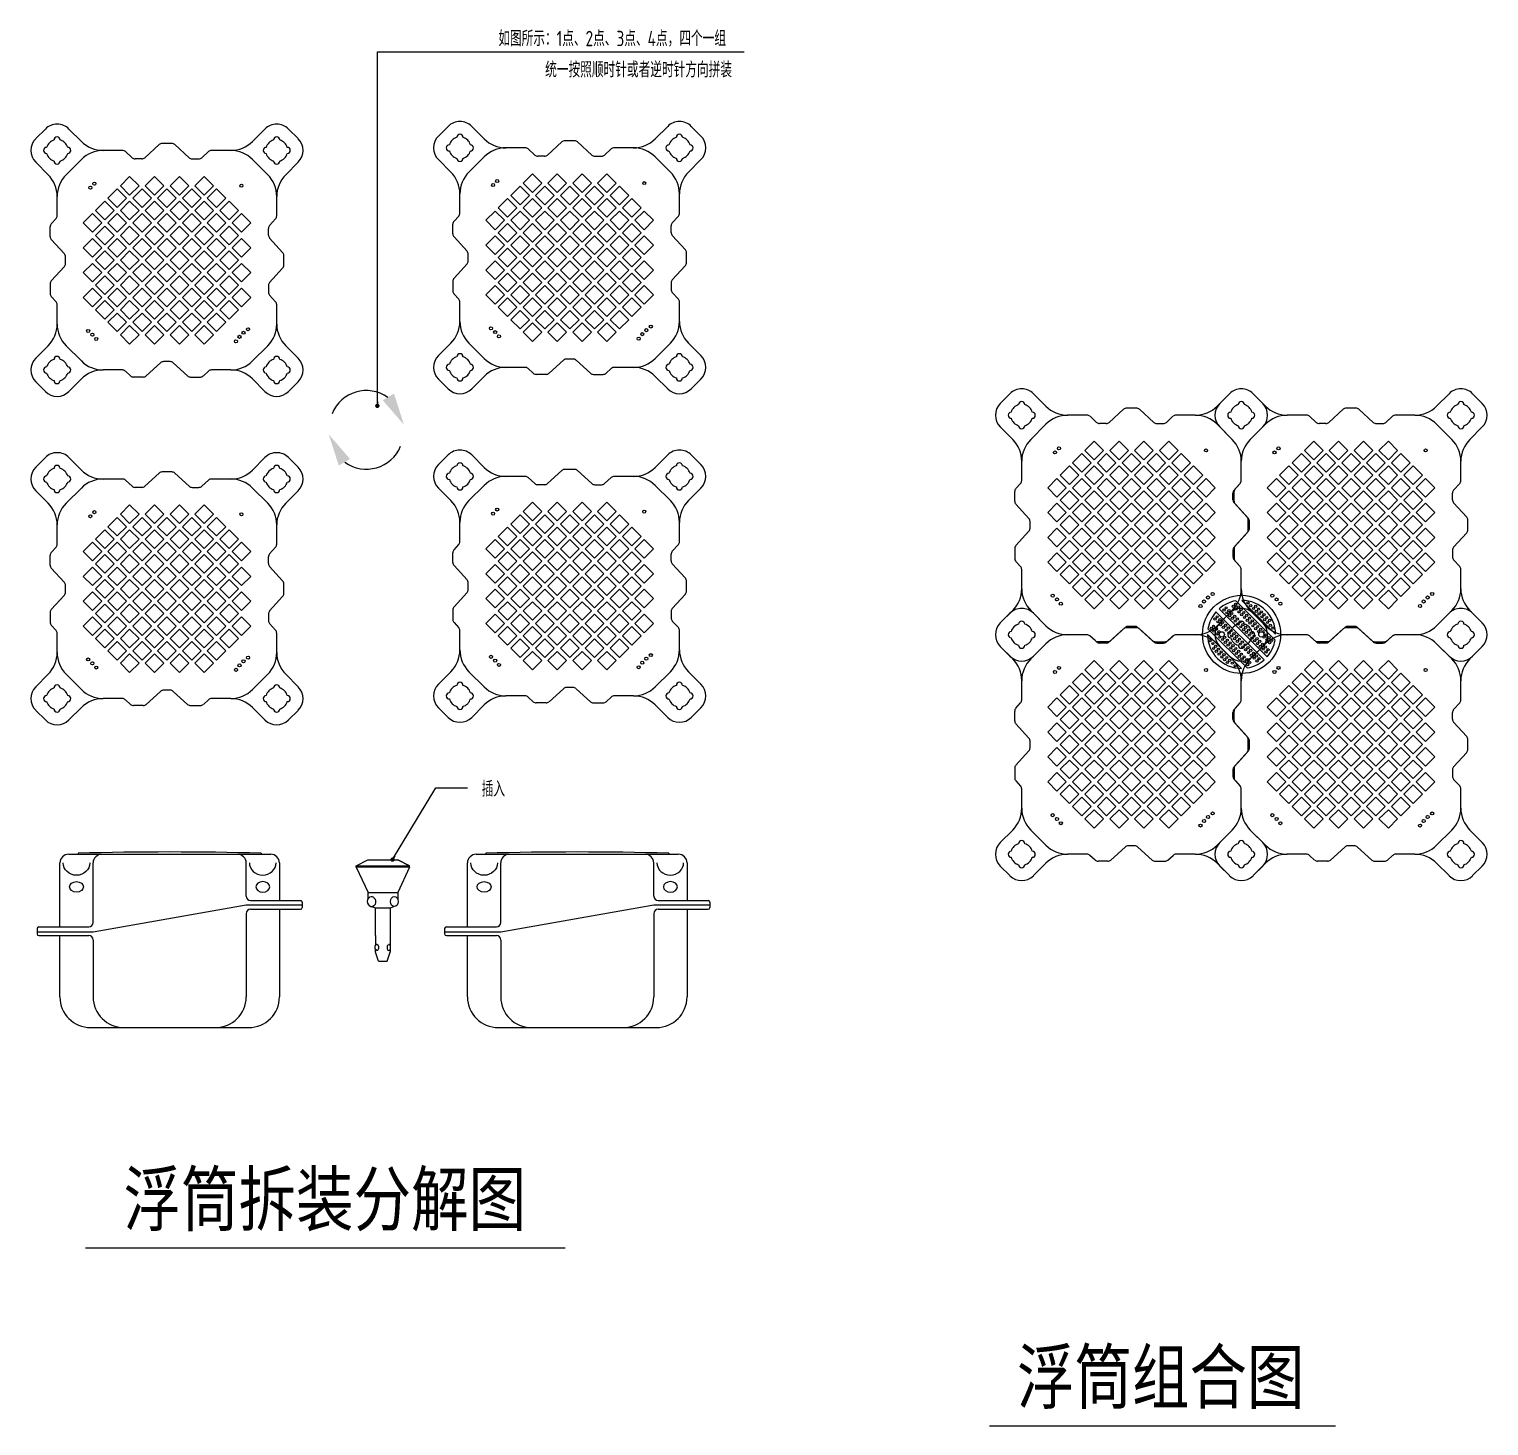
# Model space of a CAD drawing. Extents: x 28691 to 190833, y -3655 to 80068.
# Drawn here: x 136444 to 153064, y 12829 to 28735 of the extents above; entities that cross this region are included whole.
import ezdxf

# ---------------------------------------------------------------- set-up
doc = ezdxf.new("R2010")
doc.units = 0
doc.header["$LTSCALE"] = 10
doc.header["$MEASUREMENT"] = 0
for name, color, linetype, lineweight in [('2维浮筒', 7, 'Continuous', 5), ('景观', 7, 'Continuous', 15), ('标注线', 30, 'Continuous', 5)]:
    doc.layers.add(name, color=color, linetype=linetype, lineweight=lineweight)
doc.layers.add('PUB_TEXT', color=7, linetype='Continuous')
doc.styles.add('-宋体', font='', dxfattribs={"width": 0.8})
doc.styles.add('HZ', font='ISOCP', dxfattribs={"width": 0.8, "bigfont": '0HZTXT'})
doc.styles.add('标注', font='', dxfattribs={"width": 0.6})
doc.styles.get('-宋体').set_extended_font_data('SimSun')
doc.styles.get('标注').set_extended_font_data('FangSong_GB2312')
doc.dimstyles.new('副本 (2) (2) 雷', dxfattribs={"dimscale": 100, "dimtxt": 3, "dimasz": 0.5, "dimexe": 1, "dimexo": 1, "dimgap": 0.6, "dimtad": 1, "dimdec": 0, "dimtxsty": '标注', "dimblk": 'ARCHTICK', "dimcen": 3, "dimdle": 1, "dimclrd": 256, "dimclre": 256, "dimclrt": 256, "dimadec": 0, "dimazin": 0, "dimtfac": 1, "dimtdec": 0, "dimtix": 1, "dimtmove": 2, "dimatfit": 3, "dimldrblk": 'DOT', "dimfxl": 8, "dimfxlon": 1, "dimlwd": 18, "dimlwe": 18, "dimarcsym": 0})

# ---------------------------------------------------------------- blocks, each defined once
blk = doc.blocks.new('_ArchTick')
at = {"color": 0, "linetype": 'ByBlock', "const_width": 0.4}
blk.add_lwpolyline([(-0.5, -0.5), (0.5, 0.5)], dxfattribs=at)
blk = doc.blocks.new('_Dot')
at = {"color": 0, "linetype": 'ByBlock', "lineweight": -2}
blk.add_line((-0.5, 0), (-1, 0), dxfattribs=at)
at = {"color": 0, "linetype": 'ByBlock', "const_width": 0.5}
blk.add_lwpolyline([(-0.25, 0, 1), (0.25, 0, 1)], format="xyb", close=True, dxfattribs=at)
blk = doc.blocks.new('旗华浮筒')
at = {"layer": '2维浮筒', "color": 150, "lineweight": 0}
for p, q in [((-548.8, 526.9), (-526.9, 548.8)), ((-473.2, 548.8), (-444.8, 520.5)), ((-26.8, 548.8), (-55.2, 520.5)), ((26.9, 548.8), (48.8, 526.9)), ((-395.4, 500), (-351.5, 500)), ((-332.9, 513.4), (-344.7, 502.6)), ((-303.9, 516), (-326.1, 516)), ((-297.1, 513.4), (-264.4, 483.6)), ((-202.9, 513.4), (-235.6, 483.6)), ((-196.1, 516), (-173.9, 516)), ((-167.1, 513.4), (-155.3, 502.6)), ((-148.5, 500), (-104.7, 500)), ((-548.8, 473.2), (-520.5, 444.8)), ((-479.5, 444.8), (-444.8, 479.5)), ((-257.6, 481), (-242.4, 481)), ((-20.5, 444.8), (-55.2, 479.5)), ((48.8, 473.2), (20.5, 444.8)), ((-500, 351.5), (-500, 395.4)), ((0, 351.3), (0, 395.4)), ((-513.4, 332.9), (-502.6, 344.7)), ((-16.4, 329.4), (-2.6, 344.5)), ((-516, 303.9), (-516, 326.1)), ((-19, 307.4), (-19, 322.6)), ((-16.4, 300.6), (13.4, 267.9)), ((-513.4, 297.1), (-483.6, 264.4)), ((-250, 257.1), (-228.8, 278.3)), ((-242.9, 250), (-221.7, 271.2)), ((-513.4, 202.9), (-483.6, 235.6)), ((-481, 242.4), (-481, 257.6)), ((16, 238.9), (16, 261.1)), ((-16.4, 199.4), (13.4, 232.1)), ((-516, 196.1), (-516, 173.9)), ((-513.4, 167.1), (-502.6, 155.3)), ((-19, 192.6), (-19, 177.4)), ((-16.4, 170.6), (-2.6, 155.5)), ((-500, 104.7), (-500, 148.5)), ((0, 104.7), (0, 148.7)), ((-548.8, 26.8), (-520.5, 55.2)), ((-444.8, 20.5), (-479.5, 55.2)), ((-55.2, 20.5), (-20.5, 55.2)), ((48.8, 26.8), (20.5, 55.2)), ((-395.4, 0), (-351.3, 0)), ((-329.4, 16.4), (-344.5, 2.6)), ((-307.4, 19), (-322.6, 19)), ((-300.6, 16.4), (-267.9, -13.4)), ((-199.4, 16.4), (-232.1, -13.4)), ((-192.6, 19), (-177.4, 19)), ((-170.6, 16.4), (-155.5, 2.6)), ((-148.7, 0), (-104.7, 0)), ((-526.9, -48.8), (-548.8, -26.9)), ((-473.2, -48.8), (-444.8, -20.5)), ((-261.1, -16), (-238.9, -16)), ((-26.8, -48.8), (-55.2, -20.5)), ((48.8, -26.9), (26.9, -48.8))]:
    blk.add_line(p, q, dxfattribs=at)
for points in [[(-334.9, 398.5), (-313.6, 419.7), (-334.9, 440.9), (-356.1, 419.7)], [(-278.3, 398.5), (-257.1, 419.7), (-278.3, 440.9), (-299.5, 419.7)], [(-221.7, 398.5), (-200.5, 419.7), (-221.7, 440.9), (-242.9, 419.7)], [(-165.1, 398.5), (-143.9, 419.7), (-165.1, 440.9), (-186.4, 419.7)], [(-363.1, 370.2), (-341.9, 391.4), (-363.1, 412.6), (-384.4, 391.4)], [(-306.6, 370.2), (-285.4, 391.4), (-306.6, 412.6), (-327.8, 391.4)], [(-250, 370.2), (-228.8, 391.4), (-250, 412.6), (-271.2, 391.4)], [(-193.4, 370.2), (-172.2, 391.4), (-193.4, 412.6), (-214.6, 391.4)], [(-136.9, 370.2), (-115.6, 391.4), (-136.9, 412.6), (-158.1, 391.4)], [(-391.4, 341.9), (-370.2, 363.1), (-391.4, 384.4), (-412.6, 363.1)], [(-334.9, 341.9), (-313.6, 363.1), (-334.9, 384.4), (-356.1, 363.1)], [(-278.3, 341.9), (-257.1, 363.1), (-278.3, 384.4), (-299.5, 363.1)], [(-221.7, 341.9), (-200.5, 363.1), (-221.7, 384.4), (-242.9, 363.1)], [(-165.1, 341.9), (-143.9, 363.1), (-165.1, 384.4), (-186.4, 363.1)], [(-108.6, 341.9), (-87.4, 363.1), (-108.6, 384.4), (-129.8, 363.1)], [(-419.7, 313.6), (-398.5, 334.9), (-419.7, 356.1), (-440.9, 334.9)], [(-363.1, 313.6), (-341.9, 334.9), (-363.1, 356.1), (-384.4, 334.9)], [(-306.6, 313.6), (-285.4, 334.9), (-306.6, 356.1), (-327.8, 334.9)], [(-250, 313.6), (-228.8, 334.9), (-250, 356.1), (-271.2, 334.9)], [(-193.4, 313.6), (-172.2, 334.9), (-193.4, 356.1), (-214.6, 334.9)], [(-136.9, 313.6), (-115.6, 334.9), (-136.9, 356.1), (-158.1, 334.9)], [(-80.3, 313.6), (-59.1, 334.9), (-80.3, 356.1), (-101.5, 334.9)], [(-419.7, 257.1), (-398.5, 278.3), (-419.7, 299.5), (-440.9, 278.3)], [(-391.4, 285.4), (-370.2, 306.6), (-391.4, 327.8), (-412.6, 306.6)], [(-363.1, 257.1), (-341.9, 278.3), (-363.1, 299.5), (-384.4, 278.3)], [(-334.9, 285.4), (-313.6, 306.6), (-334.9, 327.8), (-356.1, 306.6)], [(-306.6, 257.1), (-285.4, 278.3), (-306.6, 299.5), (-327.8, 278.3)], [(-278.3, 285.4), (-257.1, 306.6), (-278.3, 327.8), (-299.5, 306.6)], [(-221.7, 285.4), (-200.5, 306.6), (-221.7, 327.8), (-242.9, 306.6)], [(-193.4, 257.1), (-172.2, 278.3), (-193.4, 299.5), (-214.6, 278.3)], [(-165.1, 285.4), (-143.9, 306.6), (-165.1, 327.8), (-186.4, 306.6)], [(-136.9, 257.1), (-115.6, 278.3), (-136.9, 299.5), (-158.1, 278.3)], [(-108.6, 285.4), (-87.4, 306.6), (-108.6, 327.8), (-129.8, 306.6)], [(-80.3, 257.1), (-59.1, 278.3), (-80.3, 299.5), (-101.5, 278.3)], [(-391.4, 228.8), (-370.2, 250), (-391.4, 271.2), (-412.6, 250)], [(-334.9, 228.8), (-313.6, 250), (-334.9, 271.2), (-356.1, 250)], [(-278.3, 228.8), (-257.1, 250), (-278.3, 271.2), (-299.5, 250)], [(-165.1, 228.8), (-143.9, 250), (-165.1, 271.2), (-186.4, 250)], [(-108.6, 228.8), (-87.4, 250), (-108.6, 271.2), (-129.8, 250)], [(-419.7, 200.5), (-398.5, 221.7), (-419.7, 242.9), (-440.9, 221.7)], [(-363.1, 200.5), (-341.9, 221.7), (-363.1, 242.9), (-384.4, 221.7)], [(-306.6, 200.5), (-285.4, 221.7), (-306.6, 242.9), (-327.8, 221.7)], [(-250, 200.5), (-228.8, 221.7), (-250, 242.9), (-271.2, 221.7)], [(-193.4, 200.5), (-172.2, 221.7), (-193.4, 242.9), (-214.6, 221.7)], [(-136.9, 200.5), (-115.6, 221.7), (-136.9, 242.9), (-158.1, 221.7)], [(-80.3, 200.5), (-59.1, 221.7), (-80.3, 242.9), (-101.5, 221.7)], [(-391.4, 172.2), (-370.2, 193.4), (-391.4, 214.6), (-412.6, 193.4)], [(-334.9, 172.2), (-313.6, 193.4), (-334.9, 214.6), (-356.1, 193.4)], [(-278.3, 172.2), (-257.1, 193.4), (-278.3, 214.6), (-299.5, 193.4)], [(-221.7, 172.2), (-200.5, 193.4), (-221.7, 214.6), (-242.9, 193.4)], [(-165.1, 172.2), (-143.9, 193.4), (-165.1, 214.6), (-186.4, 193.4)], [(-108.6, 172.2), (-87.4, 193.4), (-108.6, 214.6), (-129.8, 193.4)], [(-419.7, 143.9), (-398.5, 165.1), (-419.7, 186.4), (-440.9, 165.1)], [(-363.1, 143.9), (-341.9, 165.1), (-363.1, 186.4), (-384.4, 165.1)], [(-306.6, 143.9), (-285.4, 165.1), (-306.6, 186.4), (-327.8, 165.1)], [(-250, 143.9), (-228.8, 165.1), (-250, 186.4), (-271.2, 165.1)], [(-193.4, 143.9), (-172.2, 165.1), (-193.4, 186.4), (-214.6, 165.1)], [(-136.9, 143.9), (-115.6, 165.1), (-136.9, 186.4), (-158.1, 165.1)], [(-80.3, 143.9), (-59.1, 165.1), (-80.3, 186.4), (-101.5, 165.1)], [(-391.4, 115.6), (-370.2, 136.9), (-391.4, 158.1), (-412.6, 136.9)], [(-334.9, 115.6), (-313.6, 136.9), (-334.9, 158.1), (-356.1, 136.9)], [(-278.3, 115.6), (-257.1, 136.9), (-278.3, 158.1), (-299.5, 136.9)], [(-221.7, 115.6), (-200.5, 136.9), (-221.7, 158.1), (-242.9, 136.9)], [(-165.1, 115.6), (-143.9, 136.9), (-165.1, 158.1), (-186.4, 136.9)], [(-108.6, 115.6), (-87.4, 136.9), (-108.6, 158.1), (-129.8, 136.9)], [(-363.1, 87.4), (-341.9, 108.6), (-363.1, 129.8), (-384.4, 108.6)], [(-334.9, 59.1), (-313.6, 80.3), (-334.9, 101.5), (-356.1, 80.3)], [(-306.6, 87.4), (-285.4, 108.6), (-306.6, 129.8), (-327.8, 108.6)], [(-278.3, 59.1), (-257.1, 80.3), (-278.3, 101.5), (-299.5, 80.3)], [(-250, 87.4), (-228.8, 108.6), (-250, 129.8), (-271.2, 108.6)], [(-221.7, 59.1), (-200.5, 80.3), (-221.7, 101.5), (-242.9, 80.3)], [(-193.4, 87.4), (-172.2, 108.6), (-193.4, 129.8), (-214.6, 108.6)], [(-165.1, 59.1), (-143.9, 80.3), (-165.1, 101.5), (-186.4, 80.3)], [(-136.9, 87.4), (-115.6, 108.6), (-136.9, 129.8), (-158.1, 108.6)]]:
    blk.add_lwpolyline(points, close=True, dxfattribs=at)
for points in [[(-228.8, 278.3), (-250, 299.5), (-271.2, 278.3), (-250, 257.1)], [(-242.9, 250), (-221.7, 228.8), (-200.5, 250), (-221.7, 271.2)]]:
    blk.add_lwpolyline(points, dxfattribs=at)
for centre in [(-411, 429.4), (-429.4, 411), (-419.7, 419.7), (-84.8, 424.4), (-75.6, 415.2), (-434.7, 92.9), (-424.4, 84.8), (-415.2, 75.6), (-407.1, 65.3), (-80.3, 80.3)]:
    blk.add_circle(centre, 3.5, dxfattribs=at)
for centre, radius, start, end in [((-500, 522), 38, 45, 135), ((0, 522), 38, 45, 135), ((-522, 500), 38, 135, 225), ((-524, 500), 7, 90, 270), ((-500, 500), 25, 106.2602, 163.7398), ((-500, 524), 7, 0, 180), ((-500, 500), 25, 16.2602, 73.7398), ((-476, 500), 7, 270, 90), ((-395.3, 570), 70, 225, 270), ((-395.3, 430), 70, 90, 135), ((-351.5, 510), 10, 270, 312.2737), ((-326.1, 506), 10, 90, 132.2737), ((-303.9, 506), 10, 47.7263, 90), ((-196.1, 506), 10, 90, 132.2737), ((-173.9, 506), 10, 47.7263, 90), ((-148.5, 510), 10, 227.7263, 270), ((-104.7, 570), 70, 270, 315), ((-104.7, 430), 70, 45, 90), ((-24, 500), 7, 90, 270), ((0, 500), 25, 106.2602, 163.7398), ((0, 524), 7, 0, 180), ((0, 500), 25, 16.2602, 73.7398), ((24, 500), 7, 270, 90), ((22, 500), 38, 315, 45), ((-500, 500), 25, 196.2602, 253.7398), ((-500, 476), 7, 180, 0), ((-500, 500), 25, 286.2602, 343.7398), ((-257.6, 491), 10, 227.7263, 270), ((-242.4, 491), 10, 270, 312.2737), ((0, 500), 25, 196.2602, 253.7398), ((0, 476), 7, 180, 0), ((0, 500), 25, 286.2602, 343.7398), ((-570, 395.3), 70, 0, 45), ((-430, 395.3), 70, 135, 180), ((-70, 395.3), 70, 0, 45), ((70, 395.3), 70, 135, 180), ((-506, 326.1), 10, 137.7263, 180), ((-510, 351.5), 10, 317.7263, 0), ((-10, 351.3), 10, 317.7263, 0), ((-506, 303.9), 10, 180, 222.2737), ((-9, 322.6), 10, 137.7263, 180), ((-9, 307.4), 10, 180, 222.2737), ((6, 261.1), 10, 0, 42.2737), ((-491, 257.6), 10, 0, 42.2737), ((-491, 242.4), 10, 317.7263, 0), ((6, 238.9), 10, 317.7263, 0), ((-506, 196.1), 10, 137.7263, 180), ((-506, 173.9), 10, 180, 222.2737), ((-9, 192.6), 10, 137.7263, 180), ((-9, 177.4), 10, 180, 222.2737), ((-510, 148.5), 10, 0, 42.2737), ((-10, 148.7), 10, 0, 42.2737), ((-570, 104.7), 70, 315, 0), ((-430, 104.7), 70, 180, 225), ((-70, 104.7), 70, 315, 0), ((70, 104.7), 70, 180, 225), ((-522, 0), 38, 135, 225), ((-524, 0), 7, 90, 270), ((-500, 0), 25, 106.2602, 163.7398), ((-500, 24), 7, 0, 180), ((-500, 0), 25, 16.2602, 73.7398), ((-476, 0), 7, 270, 90), ((-395.3, 70), 70, 225, 270), ((-395.3, -70), 70, 90, 135), ((-351.3, 10), 10, 270, 312.2737), ((-322.6, 9), 10, 90, 132.2737), ((-307.4, 9), 10, 47.7263, 90), ((-192.6, 9), 10, 90, 132.2737), ((-177.4, 9), 10, 47.7263, 90), ((-148.7, 10), 10, 227.7263, 270), ((-104.7, 70), 70, 270, 315), ((-104.7, -70), 70, 45, 90), ((-24, 0), 7, 90, 270), ((0, 0), 25, 106.2602, 163.7398), ((0, 24), 7, 0, 180), ((0, 0), 25, 16.2602, 73.7398), ((24, 0), 7, 270, 90), ((22, 0), 38, 315, 45), ((-500, 0), 25, 196.2602, 253.7398), ((-500, -24), 7, 180, 0), ((-500, 0), 25, 286.2602, 343.7398), ((-261.1, -6), 10, 227.7263, 270), ((-238.9, -6), 10, 270, 312.2737), ((0, 0), 25, 196.2602, 253.7398), ((0, -24), 7, 180, 0), ((0, 0), 25, 286.2602, 343.7398), ((-500, -22), 38, 225, 315), ((0, -22), 38, 225, 315)]:
    blk.add_arc(centre, radius, start, end, dxfattribs=at)

msp = doc.modelspace()

# ---------------------------------------------------------------- hatches: boundary and pattern name
at = {"lineweight": 0}
h = msp.add_hatch(color=1, dxfattribs=at)
h.dxf.hatch_style = 2
h.paths.add_polyline_path([(140470.626, 24508.182), (140597.626, 24584.382), (140711.926, 24228.782)])
h = msp.add_hatch(color=1, dxfattribs=at)
h.dxf.hatch_style = 2
h.paths.add_polyline_path([(140095.976, 23841.432), (139968.976, 23765.232), (139854.676, 24120.832)])

# ---------------------------------------------------------------- linework, layer by layer
at = {"color": 251, "lineweight": 0}
for p, q in [((150539.488, 21586.483), (149992.622, 22133.35)), ((150630.559, 21778.256), (150184.394, 22224.42)), ((150635.875, 21843.65), (150249.789, 22229.736)), ((150504.133, 21551.128), (149957.267, 22097.994)), ((150246.966, 21454.741), (149860.88, 21840.828)), ((150312.36, 21460.058), (149866.196, 21906.222)), ((137172.428, 18456.917), (138915.069, 18761.917)), ((141813.285, 18456.917), (143555.925, 18761.917))]:
    msp.add_line(p, q, dxfattribs=at)
for centre, radius in [((150248.377, 21842.239), 445), ((150048.62, 22119.778), 12.5), ((150073.368, 22144.527), 12.5), ((150105.188, 22112.707), 12.5), ((150154.686, 22162.205), 12.5), ((150179.435, 22186.953), 12.5), ((150186.506, 22130.385), 12.5), ((150211.254, 22155.134), 12.5), ((150218.325, 22098.565), 12.5), ((150243.074, 22123.314), 12.5), ((150274.894, 22091.494), 12.5), ((150320.856, 22201.095), 12.5), ((150352.676, 22169.276), 12.5), ((150384.495, 22137.456), 12.5), ((150409.244, 22162.205), 12.5), ((150416.315, 22105.636), 12.5), ((150441.064, 22130.385), 12.5), ((150472.884, 22098.565), 12.5), ((149928.412, 21935.93), 12.5), ((149946.089, 22017.248), 12.5), ((149970.838, 22041.996), 12.5), ((149977.909, 21985.428), 12.5), ((150002.658, 22010.177), 12.5), ((150009.729, 21953.608), 12.5), ((150034.478, 21978.357), 12.5), ((150066.297, 21946.537), 12.5), ((150080.44, 22087.958), 12.5), ((150112.259, 22056.139), 12.5), ((150137.008, 22080.887), 12.5), ((150144.079, 22024.319), 12.5), ((150168.828, 22049.068), 12.5), ((150175.899, 21992.499), 12.5), ((150200.648, 22017.248), 12.5), ((150207.719, 21960.679), 12.5), ((150232.468, 21985.428), 12.5), ((150239.539, 21928.859), 12.5), ((150250.145, 22066.745), 12.5), ((150264.287, 21953.608), 12.5), ((150281.965, 22034.925), 12.5), ((150306.714, 22059.674), 12.5), ((150313.785, 22003.106), 12.5), ((150338.534, 22027.854), 12.5), ((150345.605, 21971.286), 12.5), ((150370.353, 21996.035), 12.5), ((150377.424, 21939.466), 12.5), ((150402.173, 21964.215), 12.5), ((150433.993, 21932.395), 12.5), ((150448.135, 22073.816), 12.5), ((150479.955, 22041.996), 12.5), ((150504.704, 22066.745), 12.5), ((150511.775, 22010.177), 12.5), ((150536.523, 22034.925), 12.5), ((150543.594, 21978.357), 12.5), ((150568.343, 22003.106), 12.5), ((150575.414, 21946.537), 12.5), ((149889.521, 21769.76), 12.5), ((149903.663, 21911.182), 12.5), ((149935.483, 21879.362), 12.5), ((149960.231, 21904.111), 12.5), ((149967.302, 21847.542), 12.5), ((149992.051, 21872.291), 12.5), ((150023.377, 21842.239), 30), ((150030.942, 21783.902), 12.5), ((150041.549, 21921.788), 12.5), ((150055.691, 21808.651), 12.5), ((150073.368, 21889.969), 12.5), ((150087.511, 21776.831), 12.5), ((150098.117, 21914.717), 12.5), ((150105.188, 21858.149), 12.5), ((150129.937, 21882.897), 12.5), ((150137.008, 21826.329), 12.5), ((150161.757, 21851.078), 12.5), ((150168.828, 21794.509), 12.5), ((150193.577, 21819.258), 12.5), ((150200.648, 21762.689), 12.5), ((150225.396, 21787.438), 12.5), ((150271.358, 21897.04), 12.5), ((150296.107, 21921.788), 12.5), ((150303.178, 21865.22), 12.5), ((150327.927, 21889.969), 12.5), ((150334.998, 21833.4), 12.5), ((150359.747, 21858.149), 12.5), ((150366.818, 21801.58), 12.5), ((150391.567, 21826.329), 12.5), ((150398.638, 21769.76), 12.5), ((150409.244, 21907.646), 12.5), ((150423.386, 21794.509), 12.5), ((150441.064, 21875.826), 12.5), ((150455.206, 21762.689), 12.5), ((150473.377, 21842.239), 30), ((150465.813, 21900.575), 12.5), ((150504.704, 21812.187), 12.5), ((150529.452, 21836.936), 12.5), ((150536.523, 21780.367), 12.5), ((150561.272, 21805.116), 12.5), ((150593.092, 21773.296), 12.5), ((150607.234, 21914.717), 12.5), ((149921.341, 21737.941), 12.5), ((149928.412, 21681.372), 12.5), ((149953.16, 21706.121), 12.5), ((149960.231, 21649.552), 12.5), ((149984.98, 21674.301), 12.5), ((149992.051, 21617.732), 12.5), ((150016.8, 21642.481), 12.5), ((150048.62, 21610.661), 12.5), ((150062.762, 21752.083), 12.5), ((150094.582, 21720.263), 12.5), ((150119.33, 21745.012), 12.5), ((150126.401, 21688.443), 12.5), ((150151.15, 21713.192), 12.5), ((150158.221, 21656.623), 12.5), ((150182.97, 21681.372), 12.5), ((150190.041, 21624.803), 12.5), ((150214.79, 21649.552), 12.5), ((150221.861, 21592.984), 12.5), ((150232.468, 21730.869), 12.5), ((150246.61, 21617.732), 12.5), ((150257.216, 21755.618), 12.5), ((150264.287, 21699.05), 12.5), ((150289.036, 21723.798), 12.5), ((150296.107, 21667.23), 12.5), ((150320.856, 21691.979), 12.5), ((150327.927, 21635.41), 12.5), ((150352.676, 21660.159), 12.5), ((150359.747, 21603.59), 12.5), ((150384.495, 21628.339), 12.5), ((150416.315, 21596.519), 12.5), ((150430.457, 21737.941), 12.5), ((150462.277, 21706.121), 12.5), ((150487.026, 21730.869), 12.5), ((150494.097, 21674.301), 12.5), ((150518.846, 21699.05), 12.5), ((150525.917, 21642.481), 12.5), ((150550.666, 21667.23), 12.5), ((150568.343, 21748.547), 12.5), ((150023.871, 21585.913), 12.5), ((150055.691, 21554.093), 12.5), ((150080.44, 21578.842), 12.5), ((150087.511, 21522.273), 12.5), ((150112.259, 21547.022), 12.5), ((150144.079, 21515.202), 12.5), ((150175.899, 21483.382), 12.5), ((150253.681, 21561.164), 12.5), ((150278.429, 21585.913), 12.5), ((150285.501, 21529.344), 12.5), ((150310.249, 21554.093), 12.5), ((150317.32, 21497.524), 12.5), ((150342.069, 21522.273), 12.5), ((150391.567, 21571.77), 12.5), ((150423.386, 21539.951), 12.5), ((150448.135, 21564.699), 12.5)]:
    msp.add_circle(centre, radius, dxfattribs=at)
for centre, radius, start, end in [((150248.377, 21842.239), 387.5, 99.5040685, 131.3009201), ((150248.377, 21842.239), 387.5, 0.2086764, 89.7913236), ((150248.377, 21842.239), 387.5, 138.6990805, 170.4959259), ((150248.377, 21842.239), 387.5, 180.2086764, 269.7913236), ((149999.122, 21815.722), 12.5, 99.9885846, 355.1119353), ((150497.633, 21868.755), 12.5, 279.9885846, 175.1119353), ((150248.377, 21842.239), 387.5, 318.6990805, 350.4959259), ((150248.377, 21842.239), 387.5, 279.5040685, 311.3009201)]:
    msp.add_arc(centre, radius, start, end, dxfattribs=at)
at = {"color": 2, "lineweight": 0}
msp.add_ellipse((140601.843, 18799.724), major_axis=(0, 57.269), ratio=0.768597, start_param=0, end_param=6.283185, dxfattribs=at)
at = {"color": 1, "lineweight": 0}
for points in [[(140527.776, 24539.932), (140305.526, 24698.682), (139994.376, 24609.782), (139892.776, 24355.782)], [(140038.826, 23803.332), (140254.726, 23644.582), (140572.226, 23733.482), (140673.826, 23987.482)]]:
    msp.add_open_spline(points, degree=3, dxfattribs=at)
at = {"color": 2, "lineweight": 0}
for points, knots in [([(140165.826, 19205.932), (140165.826, 19205.932), (140299.176, 19275.782), (140299.176, 19275.782), (140299.176, 19275.782), (140642.076, 19275.782), (140642.076, 19275.782)], [0, 0, 0, 0, 1, 1, 1, 2, 2, 2, 2]), ([(140165.826, 19193.232), (140165.826, 19193.232), (140165.826, 19205.932), (140165.826, 19205.932), (140165.826, 19205.932), (140775.426, 19205.932), (140775.426, 19205.932)], [0, 0, 0, 0, 1, 1, 1, 2, 2, 2, 2]), ([(140775.426, 19205.932), (140775.426, 19205.932), (140642.076, 19275.782), (140642.076, 19275.782), (140642.076, 19275.782), (140775.426, 19205.932), (140775.426, 19205.932), (140775.426, 19205.932), (140775.426, 19205.932), (140775.426, 19205.932)], [0, 0, 0, 0, 1, 1, 1, 2, 2, 2, 3, 3, 3, 3]), ([(140299.176, 18824.932), (140286.476, 18761.432), (140343.626, 18704.282), (140381.726, 18767.782), (140388.076, 18793.182), (140394.426, 18824.932), (140369.026, 18843.982), (140369.026, 18843.982), (140362.676, 18850.332), (140362.676, 18850.332), (140362.676, 18850.332), (140349.976, 18856.682), (140349.976, 18856.682), (140349.976, 18856.682), (140337.276, 18856.682), (140337.276, 18856.682), (140311.876, 18856.682), (140311.876, 18837.632), (140299.176, 18824.932), (140299.176, 18824.932), (140299.176, 18824.932), (140299.176, 18824.932)], [0, 0, 0, 0, 1, 1, 1, 2, 2, 2, 3, 3, 3, 4, 4, 4, 5, 5, 5, 6, 6, 6, 7, 7, 7, 7]), ([(140343.626, 18742.382), (140343.626, 18742.382), (140362.676, 18736.032), (140362.676, 18736.032), (140362.676, 18736.032), (140388.076, 18729.682), (140388.076, 18729.682)], [0, 0, 0, 0, 1, 1, 1, 2, 2, 2, 2]), ([(140388.076, 18412.182), (140388.076, 18412.182), (140388.076, 18729.682), (140388.076, 18729.682), (140388.076, 18729.682), (140553.176, 18729.682), (140553.176, 18729.682)], [0, 0, 0, 0, 1, 1, 1, 2, 2, 2, 2]), ([(140553.176, 18729.682), (140553.176, 18729.682), (140578.576, 18736.032), (140578.576, 18736.032), (140578.576, 18736.032), (140597.626, 18742.382), (140597.626, 18742.382)], [0, 0, 0, 0, 1, 1, 1, 2, 2, 2, 2]), ([(140388.076, 18253.432), (140388.076, 18253.432), (140381.726, 18259.782), (140381.726, 18259.782), (140381.726, 18259.782), (140381.726, 18291.532), (140381.726, 18291.532), (140381.726, 18291.532), (140388.076, 18304.232), (140388.076, 18304.232)], [0, 0, 0, 0, 1, 1, 1, 2, 2, 2, 3, 3, 3, 3]), ([(140400.776, 18310.582), (140400.776, 18310.582), (140394.426, 18310.582), (140394.426, 18310.582), (140394.426, 18310.582), (140388.076, 18304.232), (140388.076, 18304.232)], [0, 0, 0, 0, 1, 1, 1, 2, 2, 2, 2]), ([(140419.826, 18291.532), (140419.826, 18291.532), (140419.826, 18297.882), (140419.826, 18297.882), (140419.826, 18297.882), (140413.476, 18304.232), (140413.476, 18304.232), (140413.476, 18304.232), (140400.776, 18310.582), (140400.776, 18310.582)], [0, 0, 0, 0, 1, 1, 1, 2, 2, 2, 3, 3, 3, 3]), ([(140553.176, 18304.232), (140553.176, 18304.232), (140546.826, 18310.582), (140546.826, 18310.582), (140546.826, 18310.582), (140540.476, 18310.582), (140540.476, 18310.582), (140540.476, 18310.582), (140534.126, 18304.232), (140534.126, 18304.232), (140534.126, 18304.232), (140521.426, 18297.882), (140521.426, 18297.882), (140521.426, 18297.882), (140521.426, 18291.532), (140521.426, 18291.532), (140521.426, 18291.532), (140521.426, 18259.782), (140521.426, 18259.782), (140521.426, 18259.782), (140527.776, 18247.082), (140527.776, 18247.082), (140527.776, 18247.082), (140540.476, 18240.732), (140540.476, 18240.732), (140540.476, 18240.732), (140553.176, 18253.432), (140553.176, 18253.432), (140553.176, 18253.432), (140553.176, 18221.682), (140553.176, 18221.682)], [0, 0, 0, 0, 1, 1, 1, 2, 2, 2, 3, 3, 3, 4, 4, 4, 5, 5, 5, 6, 6, 6, 7, 7, 7, 8, 8, 8, 9, 9, 9, 10, 10, 10, 10]), ([(140553.176, 18253.432), (140553.176, 18253.432), (140559.526, 18259.782), (140559.526, 18259.782), (140559.526, 18259.782), (140559.526, 18291.532), (140559.526, 18291.532), (140559.526, 18291.532), (140553.176, 18304.232), (140553.176, 18304.232)], [0, 0, 0, 0, 1, 1, 1, 2, 2, 2, 3, 3, 3, 3]), ([(140419.826, 18120.082), (140419.826, 18120.082), (140388.076, 18221.682), (140388.076, 18221.682), (140388.076, 18221.682), (140388.076, 18253.432), (140388.076, 18253.432)], [0, 0, 0, 0, 1, 1, 1, 2, 2, 2, 2]), ([(140400.776, 18240.732), (140400.776, 18240.732), (140413.476, 18247.082), (140413.476, 18247.082), (140413.476, 18247.082), (140419.826, 18259.782), (140419.826, 18259.782)], [0, 0, 0, 0, 1, 1, 1, 2, 2, 2, 2]), ([(140419.826, 18120.082), (140419.826, 18120.082), (140521.426, 18120.082), (140521.426, 18120.082), (140521.426, 18120.082), (140553.176, 18221.682), (140553.176, 18221.682)], [0, 0, 0, 0, 1, 1, 1, 2, 2, 2, 2])]:
    msp.add_open_spline(points, degree=3, knots=knots, dxfattribs=at)
for points in [[(140165.826, 19193.232), (140165.826, 19193.232), (140305.526, 18901.132), (140305.526, 18901.132)], [(140165.826, 19193.232), (140165.826, 19193.232), (140165.826, 19186.882), (140165.826, 19186.882)], [(140775.426, 19193.232), (140775.426, 19193.232), (140165.826, 19193.232), (140165.826, 19193.232)], [(140775.426, 19193.232), (140775.426, 19193.232), (140642.076, 18901.132), (140642.076, 18901.132)], [(140775.426, 19193.232), (140775.426, 19193.232), (140775.426, 19205.932), (140775.426, 19205.932)], [(140299.176, 18901.132), (140299.176, 18901.132), (140299.176, 18824.932), (140299.176, 18824.932)], [(140305.526, 18901.132), (140305.526, 18901.132), (140642.076, 18901.132), (140642.076, 18901.132)], [(140642.076, 18901.132), (140642.076, 18901.132), (140642.076, 18824.932), (140642.076, 18824.932)], [(140553.176, 18729.682), (140553.176, 18729.682), (140553.176, 18399.482), (140553.176, 18399.482)], [(140388.076, 18412.182), (140388.076, 18412.182), (140388.076, 18304.232), (140388.076, 18304.232)], [(140400.776, 18310.582), (140400.776, 18310.582), (140400.776, 18304.232), (140400.776, 18304.232)], [(140419.826, 18291.532), (140419.826, 18291.532), (140419.826, 18259.782), (140419.826, 18259.782)], [(140553.176, 18399.482), (140553.176, 18399.482), (140553.176, 18291.532), (140553.176, 18291.532)], [(140400.776, 18240.732), (140400.776, 18240.732), (140388.076, 18253.432), (140388.076, 18253.432)]]:
    msp.add_open_spline(points, degree=3, dxfattribs=at)
at = {"layer": '2维浮筒', "color": 251, "lineweight": 0}
for p, q in [((136893.748, 19339.417), (139193.748, 19339.417)), ((137001.248, 19349.417), (137001.248, 19339.417)), ((139084.748, 19349.417), (139084.748, 19339.417)), ((141534.605, 19339.417), (143834.605, 19339.417)), ((141642.105, 19349.417), (141642.105, 19339.417)), ((143725.605, 19349.417), (143725.605, 19339.417)), ((136793.748, 18511.917), (136793.748, 19239.417)), ((137172.428, 18561.917), (137172.428, 19239.417)), ((138915.069, 18861.917), (138915.069, 19239.417)), ((139293.748, 19239.417), (139293.748, 18811.917)), ((141434.605, 18511.917), (141434.605, 19239.417)), ((141813.285, 18561.917), (141813.285, 19239.417)), ((143555.925, 18861.917), (143555.925, 19239.417)), ((143934.605, 19239.417), (143934.605, 18811.917)), ((138965.069, 18811.917), (139534.122, 18811.917)), ((143605.925, 18811.917), (144174.979, 18811.917)), ((138915.069, 18761.917), (139554.122, 18761.917)), ((138915.069, 18661.917), (138915.069, 17714.417)), ((138965.069, 18711.917), (139534.122, 18711.917)), ((139293.748, 18711.917), (139293.748, 17714.417)), ((143555.925, 18761.917), (144194.979, 18761.917)), ((143555.925, 18661.917), (143555.925, 17714.417)), ((143605.925, 18711.917), (144174.979, 18711.917)), ((143934.605, 18711.917), (143934.605, 17714.417)), ((136533.563, 18456.917), (137172.428, 18456.917)), ((136553.563, 18511.917), (137122.428, 18511.917)), ((141174.42, 18456.917), (141813.285, 18456.917)), ((141194.42, 18511.917), (141763.285, 18511.917)), ((136553.563, 18411.917), (137122.428, 18411.917)), ((136793.748, 17714.417), (136793.748, 18411.917)), ((137172.428, 18361.917), (137172.428, 17714.417)), ((141194.42, 18411.917), (141763.285, 18411.917)), ((141434.605, 17714.417), (141434.605, 18411.917)), ((141813.285, 18361.917), (141813.285, 17714.417)), ((137143.748, 17364.417), (138943.748, 17364.417)), ((141784.605, 17364.417), (143584.605, 17364.417))]:
    msp.add_line(p, q, dxfattribs=at)
at = {"layer": '2维浮筒', "color": 251, "lineweight": 0, "ltscale": 0.5}
for p, q in [((139554.122, 18791.917), (139554.122, 18731.917)), ((144194.979, 18791.917), (144194.979, 18731.917)), ((136533.563, 18491.917), (136533.563, 18431.917)), ((141174.42, 18491.917), (141174.42, 18431.917))]:
    msp.add_line(p, q, dxfattribs=at)
at = {"layer": '2维浮筒', "color": 251, "lineweight": 0}
for centre, radius, start, end in [((136893.748, 19239.417), 100, 90, 180), ((138042.998, -16817.833), 36182.25, 88.3501177, 91.6498823), ((137272.428, 19239.417), 100, 90, 180), ((138815.069, 19239.417), 100, 0, 90), ((139193.748, 19239.417), 100, 0, 90), ((141534.605, 19239.417), 100, 90, 180), ((142683.855, -16817.833), 36182.25, 88.3501177, 91.6498823), ((141913.285, 19239.417), 100, 90, 180), ((143455.925, 19239.417), 100, 0, 90), ((143834.605, 19239.417), 100, 0, 90), ((138965.069, 18861.917), 50, 180, 270), ((143605.925, 18861.917), 50, 180, 270), ((138965.069, 18661.917), 50, 90, 180), ((139534.122, 18731.917), 20, 270, 0), ((143605.925, 18661.917), 50, 90, 180), ((144174.979, 18731.917), 20, 270, 0), ((137122.428, 18561.917), 50, 270, 0), ((141763.285, 18561.917), 50, 270, 0), ((136553.563, 18431.917), 20, 180, 270), ((137122.428, 18361.917), 50, 0, 90), ((141194.42, 18431.917), 20, 180, 270), ((141763.285, 18361.917), 50, 0, 90), ((137143.748, 17714.417), 350, 180, 270), ((137522.428, 17714.417), 350, 180, 270), ((138565.069, 17714.417), 350, 270, 0), ((138943.748, 17714.417), 350, 270, 0), ((141784.605, 17714.417), 350, 180, 270), ((142163.285, 17714.417), 350, 180, 270), ((143205.925, 17714.417), 350, 270, 0), ((143584.605, 17714.417), 350, 270, 0)]:
    msp.add_arc(centre, radius, start, end, dxfattribs=at)
at = {"layer": '2维浮筒', "color": 251, "lineweight": 0, "ltscale": 0.5}
for centre, start, end in [((139534.122, 18791.917), 0, 90), ((144174.979, 18791.917), 0, 90), ((136553.563, 18491.917), 90, 180), ((141194.42, 18491.917), 90, 180)]:
    msp.add_arc(centre, 20, start, end, dxfattribs=at)
at = {"layer": '2维浮筒', "color": 251, "lineweight": 0, "extrusion": (0, 0, -1)}
for centre in [(136983.088, 19239.417), (141623.945, 19239.417)]:
    msp.add_ellipse(centre, major_axis=(-151.875, 0), ratio=0.921809252, start_param=3.141592654, end_param=6.283185307, dxfattribs=at)
at = {"layer": '2维浮筒', "color": 251, "lineweight": 0}
for centre in [(139103.207, 19241.408), (143744.064, 19241.408)]:
    msp.add_ellipse(centre, major_axis=(151.875, 0.285), ratio=0.921809252, start_param=3.141592654, end_param=6.283185307, dxfattribs=at)
for centre in [(136983.088, 18966.917), (141623.945, 18966.917)]:
    msp.add_ellipse(centre, major_axis=(-80, 0), ratio=0.75, dxfattribs=at)
at = {"layer": '2维浮筒', "color": 251, "lineweight": 0, "extrusion": (0, 0, -1)}
for centre in [(139104.409, 18966.917), (143745.265, 18966.917)]:
    msp.add_ellipse(centre, major_axis=(80, 0), ratio=0.75, dxfattribs=at)
at = {"layer": '景观', "lineweight": 0}
for p, q in [((137086.1, 14854.655), (142547.479, 14854.655)), ((147380.246, 12829.459), (151316.574, 12829.459))]:
    msp.add_line(p, q, dxfattribs=at)

# ---------------------------------------------------------------- block references
at = {"layer": '2维浮筒', "lineweight": 0, "xscale": 5, "yscale": 5, "zscale": 5, "rotation": 90}
for p in [(139262.561, 27353.442), (143848.472, 27383.348), (150245.273, 24338.724), (152745.273, 24338.724), (143848.472, 23641.814), (139262.561, 23611.907), (150245.273, 21838.724), (152745.273, 21838.724)]:
    msp.add_blockref('旗华浮筒', p, dxfattribs=at)

# ---------------------------------------------------------------- texts
at = {"layer": 'PUB_TEXT', "style": 'HZ', "width": 0.8}
for s, p in [('如图所示：1点、2点、3点、4点，四个一组', (141785.418, 28541.211)), ('统一按照顺时针或者逆时针方向拼装', (142318.885, 28185.361)), ('插入', (141595.957, 19993.395))]:
    msp.add_text(s, height=175, dxfattribs=at).set_placement(p)
at = {"layer": 'PUB_TEXT', "lineweight": 0, "style": '-宋体', "width": 0.8}
for s, p in [('浮筒拆装分解图', (137518.679, 15112.408)), ('浮筒组合图', (147691.356, 13087.211))]:
    msp.add_text(s, height=600, dxfattribs=at).set_placement(p)

# ---------------------------------------------------------------- leaders
at = {"layer": '标注线', "color": 3, "lineweight": 0}
msp.add_leader([(140408.259, 24444.88), (140408.259, 28477.948), (144584.054, 28477.948)], dimstyle='副本 (2) (2) 雷', override={"dimgap": 0.6, "dimtad": 0}, dxfattribs=at)
at = {"layer": '标注线', "lineweight": 0}
msp.add_leader([(140581.887, 19277.198), (141073.043, 20093.928), (141434.526, 20093.928)], dimstyle='副本 (2) (2) 雷', override={"dimgap": 0.6, "dimtad": 0}, dxfattribs=at)

doc.saveas('drawing.dxf')
